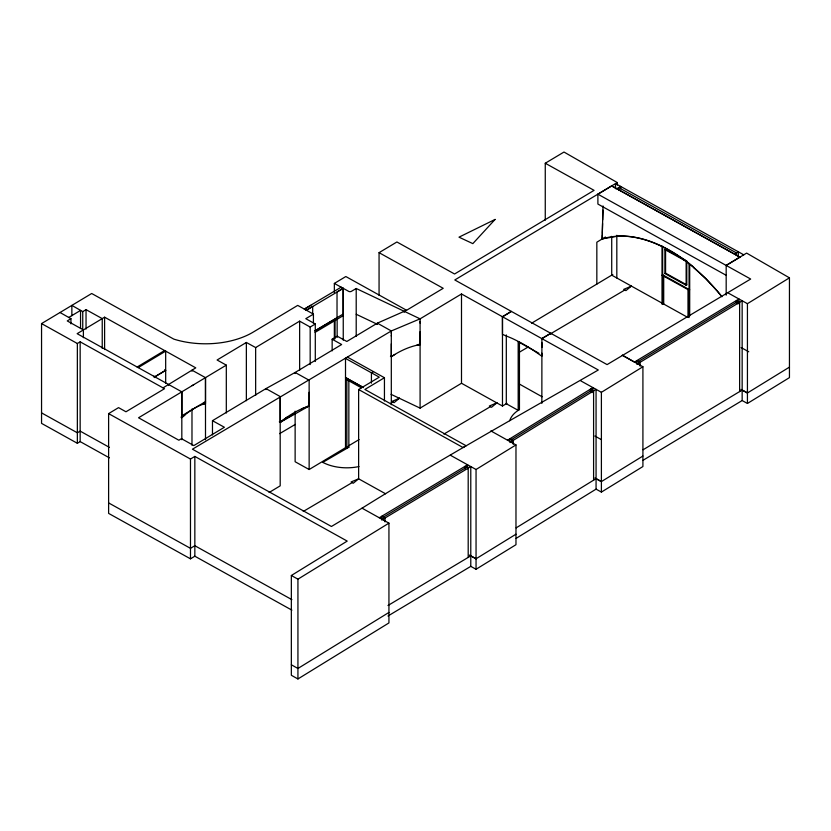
<?xml version="1.0" encoding="UTF-8"?>
<svg xmlns="http://www.w3.org/2000/svg" width="831" height="831" viewBox="0 0 831 831"><rect width="100%" height="100%" fill="white"/><g stroke="black" fill="none" stroke-linecap="round" stroke-linejoin="round"><path stroke-width="1.25" d="M168.579 384.473L168.579 385.522M362.036 508.177C439.495 459.886 519.219 415.448 598.31 369.992L461.496 293.977L420.091 318.844L391.308 330.956L192.428 449.197L331.434 526.48L362.036 508.177L388.939 523.146L388.939 622.928L297.934 678.958L291.349 675.281L291.349 575.499L347.202 541.095L194.838 456.427L194.838 556.209L190.476 558.827L108.612 513.392L108.612 413.62L118.553 407.626L125.969 411.781L164.528 388.7L80.16 341.832L80.16 441.604L77.356 443.287L41.55 423.374L41.55 323.591L91.69 293.499L173.752 339.1A66.231 38.236 0 0 0 253.548 331.901L297.716 305.393L313.422 314.149L305.787 318.678L315.292 323.976L310.181 327.05L299.638 321.15L255.647 347.566L246.36 342.465L217.088 360L226.312 365.141L181.823 391.837L181.823 417.609L181.002 417.141M191.982 445.229L191.982 408.997M191.992 371.208L191.982 370.179L205.496 377.658L205.496 403.43A67.134 38.039 -60.9 0 0 181.823 417.609L184.794 415.033M279.309 421.836L280.192 422.325L280.192 396.564L265.972 388.607L212.476 420.694L212.476 434.925M286.955 417.224L280.192 422.325A94.09 54.919 -59.4 0 1 309.184 406.006L309.142 402.9M309.142 402.703L309.142 392.315M391.308 343.837L391.308 356.717A73.118 48.24 -51.6 0 1 420.091 344.605L420.091 342.725M391.308 336.025L391.308 335.433M391.308 333.345L391.308 332.629M420.091 342.32L420.091 341.52M420.091 341.344L420.091 340.128M420.091 339.328L420.091 331.725M420.091 323.124L420.091 322.532M420.091 321.981L420.091 321.431M541.905 355.388L541.905 356.27L532.671 349.851A170.802 100.551 59 0 0 511.719 338.227L502.485 334.394L502.485 333.522M541.905 355.107L541.905 353.185M541.905 347.431L541.905 342.684M602.859 238.777L602.143 238.996L602.257 234.674M602.143 238.996L603.057 205.953M602.672 219.924L602.942 210.129M602.288 233.49L602.568 223.477M518.824 409.953L516.518 411.563A36.959 21.336 0 0 0 509.715 420.725M138.216 367.614L165.67 351.129L164.6 350.537L137.157 367.022M726.18 275.3L597.894 204.062L597.894 194.184L750.673 279.039L607.097 364.601L454.796 279.964L617.267 182.55L563.989 152.042L545.261 163.24L545.261 220.173M507.523 440.222L592.929 387.62L592.929 391.505M510.66 441.967L596.066 389.365L596.066 489.137L516.134 538.374M297.934 678.958L297.934 579.176L388.939 523.146M387.984 616L470.782 566.358L476.049 569.266L476.049 469.494L515.978 444.917L490.83 430.905M596.066 489.137L601.395 492.087L601.395 392.315L642.914 366.751L622.263 355.273M643.09 460.26L742.156 400.542L747.433 403.461L747.433 303.679L789.45 277.834L746.612 253.102L726.18 265.411L726.18 295.171M516.134 527.882L596.066 478.656L601.395 481.596L642.914 456.042M388.939 612.437L297.934 668.467L291.349 664.79M387.984 605.508L470.782 555.866L476.049 558.785L515.978 534.208M643.09 449.779L742.156 390.051L747.433 392.97L789.45 367.125M476.049 569.266L515.978 544.7L515.978 444.917M601.395 492.087L642.914 466.534L642.914 366.751M747.433 403.461L789.45 377.617L789.45 277.834M60.009 312.498L70.936 318.678L67.259 320.932L83.391 329.928L83.391 337.698M163.032 387.869L195.773 367.863L104.602 317.193L77.138 333.678L181.823 391.837L181.823 439.713M616.82 188.699L620.612 186.383L620.612 188.98M394.912 354.411L391.308 356.717L390.435 356.229M734.521 254.12L738.312 251.803L738.312 256.976M348.854 379.715L348.854 447.223L322.708 462.389L325.388 463.625A35.172 20.308 0 0 0 358.992 466.555M686.78 260.924L686.78 284.888L686.146 285.272L664.935 273.555L664.935 249.591L665.569 249.207L685.658 260.3M664.935 273.555L665.569 273.17L665.569 249.207M663.076 304.478L663.076 275.83L663.709 275.445L663.709 304.094L662.016 303.886L662.65 303.512L662.65 246.849M164.6 369.712L165.681 370.314L155.023 376.703L153.922 376.131M605.435 237.012L596.835 242.195L596.835 284.14M637.585 363.801L742.156 300.77L742.156 400.542M68.734 317.473L80.545 310.41L80.545 328.525M77.356 443.287L77.356 343.515L80.16 341.832M165.681 370.314L155.023 376.703L155.023 377.596L153.922 377.035M379.061 295.369L379.061 252.666L396.906 241.977L454.578 274.001L594.082 190.351L545.261 163.24M334.353 292.481L334.353 283.423L345.831 276.536L406.577 310.275L443.214 288.305L379.061 252.666M181.823 391.837L138.548 417.775L178.862 440.222L181.438 438.675L193.852 445.582L224.391 427.259L212.476 420.694M192.179 385.636L193.665 384.753M181.823 415.812L205.496 401.633M597.894 194.184L611.678 185.905L739.964 257.132L726.18 265.411M190.476 558.827L190.476 459.044L194.838 456.427M279.839 422.335L295.234 413.08M385.584 493.791L358.628 478.812L351.098 481.949L353.3 483.216L358.628 478.812L358.628 389.521L379.279 377.16L345.509 358.421L345.509 447.712L346.87 448.428L346.859 378.313L345.509 377.596L363.531 387.61L346.859 378.313M345.509 358.421L347.587 357.205L384.441 377.721L364.892 389.459L466.108 445.748L463.096 447.556L358.628 389.521M531.58 323.217L612.811 274.51M269.088 492.513L280.192 485.855L280.192 396.564M295.13 411.189L295.13 461.745L309.142 469.515L346.891 446.881M349.113 445.551L359.106 439.557M391.048 394.33L420.091 408.125L461.496 383.268L461.496 293.977M461.496 383.268L502.475 406.037L506.92 403.367M379.279 517.755L467.593 464.799L467.593 468.684M466.658 467.178L383.455 517.121L383.455 519.707M382.468 519.531L470.782 466.575L470.782 566.358M82.747 329.73L82.747 311.615L86.04 309.641L102.234 318.616L102.234 348.376M304.458 309.132L310.867 305.309M306.317 310.171L312.685 306.369L312.685 314.097M343.245 288.367L306.452 310.243L304.323 309.059L341.125 287.183L343.245 288.367L343.245 340.18M337.022 317.712L343.12 314.056L343.12 288.295L337.022 291.941L337.022 317.712L314.897 330.821M315.032 332.4L343.245 315.635M541.854 403.357L541.905 338.591L550.808 333.304L550.808 334.176M315.032 330.894L337.147 317.785M541.905 338.591L550.808 333.304M420.091 408.125L420.091 318.844L356.208 288.492L351.378 291.349A1.942 1.122 0 0 1 348.76 291.401L334.353 283.423M332.151 350.879L332.151 339.225L337.261 336.212L346.818 341.479L377.357 323.155L406.577 310.275M279.632 433.637L295.275 424.412M390.736 403.357L392.949 402.038M519.417 352.178L528.287 346.942M550.486 333.844L624.839 289.977M303.242 511.47L352.199 482.582M443.889 434.094L490.446 406.639M373.514 371.602L371.426 372.807L371.426 383.164M506.318 403.752L518.18 410.348L519.448 409.621L519.448 342.102M280.192 422.325L309.142 405.995L308.259 405.518M301.923 408.717L309.142 405.995M202.525 404.406L205.496 403.43L203.834 402.505M603.098 238.705L617.059 236.284M416.476 345.332L420.091 344.605L419.094 344.138M356.208 314.263L377.118 324.194M664.935 249.591L686.146 261.308L686.146 285.272M665.569 273.17L686.78 284.888M662.65 303.512L663.709 304.094M743.755 254.816L615.501 183.568L615.501 188.741M611.678 185.905L739.964 257.132M728.101 292.969L747.433 303.679M687.756 317.411L611.72 275.165L611.72 236.347M740.992 389.396L747.433 392.97M518.18 341.738L538.924 353.258M450.298 455.191L476.049 469.494M469.338 555.056L476.049 558.785M77.356 343.515L41.55 323.591M108.612 413.62L190.476 459.044M109.412 447.369L80.16 431.123L77.356 432.795L41.55 412.882M80.16 441.604L109.412 457.85M291.899 599.65L194.838 545.718L190.476 548.335L108.612 502.911M194.838 556.209L291.899 610.141M741.138 347.555L748.752 351.783M580.734 380.837L601.395 392.315M594.871 436.026L601.395 439.651M594.871 477.981L601.395 481.596M332.151 339.225L341.655 344.522L295.13 372.465L265.972 388.607L265.972 389.604M346.859 379.715L361.371 387.797M519.458 384.109L542.103 396.771M291.349 575.499L297.934 579.176M82.747 311.615L71.861 305.393L71.861 315.738M622.367 355.211L634.458 362.056L738.977 298.994L738.977 301.58M347.587 446.496L348.854 447.223M693.532 267.447L705.841 278.738L717.236 291.068M717.704 291.608L720.851 295.4M721.942 296.75L721.942 296.75A146.547 89.187 60 0 0 602.122 238.975M502.464 316.85L511.366 311.417L502.464 316.704L502.475 406.037M502.464 316.995L502.464 317.577M502.464 317.858L502.485 333.231M739.632 391.578L739.632 302.287L736.453 300.51L736.453 303.097M737.99 303.99L737.99 301.404L638.572 361.392L638.572 363.978M736.453 255.533L736.453 252.946L618.69 187.557L618.69 190.143M689.699 264.331L689.699 315.957M689.055 263.437L689.055 317.587M688.629 316.611L688.629 289.209L687.995 289.593L687.995 316.995M662.016 245.955L662.016 303.886M640.109 366.17L640.109 362.285L636.982 360.54L636.982 364.425M617.267 182.55L617.267 185.136M616.82 235.287L616.82 277.99M593.594 480.204L593.594 390.913L590.405 389.137L590.405 391.733M591.994 392.648L591.994 390.061L511.584 439.526L511.584 442.113M518.18 341.531L518.18 410.348M513.236 444.294L513.236 440.42L509.995 438.675L509.995 442.549M506.308 334.924L506.308 403.741M468.196 557.352L468.196 468.071L465.069 466.326L465.069 468.913M404.24 311.313L404.24 312.311M391.308 404.718L391.308 330.956L377.357 323.155L377.357 324.152M384.992 521.889L384.992 518.014L381.803 516.238L381.803 520.113M384.441 377.721L384.441 401.02M356.208 288.492L356.208 336.368M337.147 319.281L337.147 337.365M335.059 320.662L335.059 338.747M334.353 320.943L334.353 339.058M315.292 323.976L315.292 361.506M313.422 314.149L313.422 323.207M310.181 327.05L310.181 364.58M309.142 469.515L309.142 380.234L295.13 372.465L295.13 373.545M299.638 321.15L299.638 370.325M255.647 347.566L255.647 395.452M246.36 342.465L246.36 400.698M226.312 365.141L226.312 413.017M205.496 377.658L205.496 439.776M165.67 351.129L165.681 383.299M104.602 317.193L104.602 349.539M86.04 309.641L86.04 329.055M70.936 318.678L70.936 323.861M617.018 236.17A146.547 89.384 59.9 0 1 693.636 267.094M495.079 219.436L472.839 243.628L458.992 237.167L495.079 219.436M399.431 398.236L394.112 402.64L391.91 401.435L399.431 398.236M631.269 286.207L625.94 290.611L623.686 289.375L631.269 286.207M496.865 402.869L491.547 407.273L489.293 406.037L496.865 402.869M662.65 274.864L662.016 275.238L689.055 290.185L689.699 289.801L662.65 274.864"/></g></svg>
